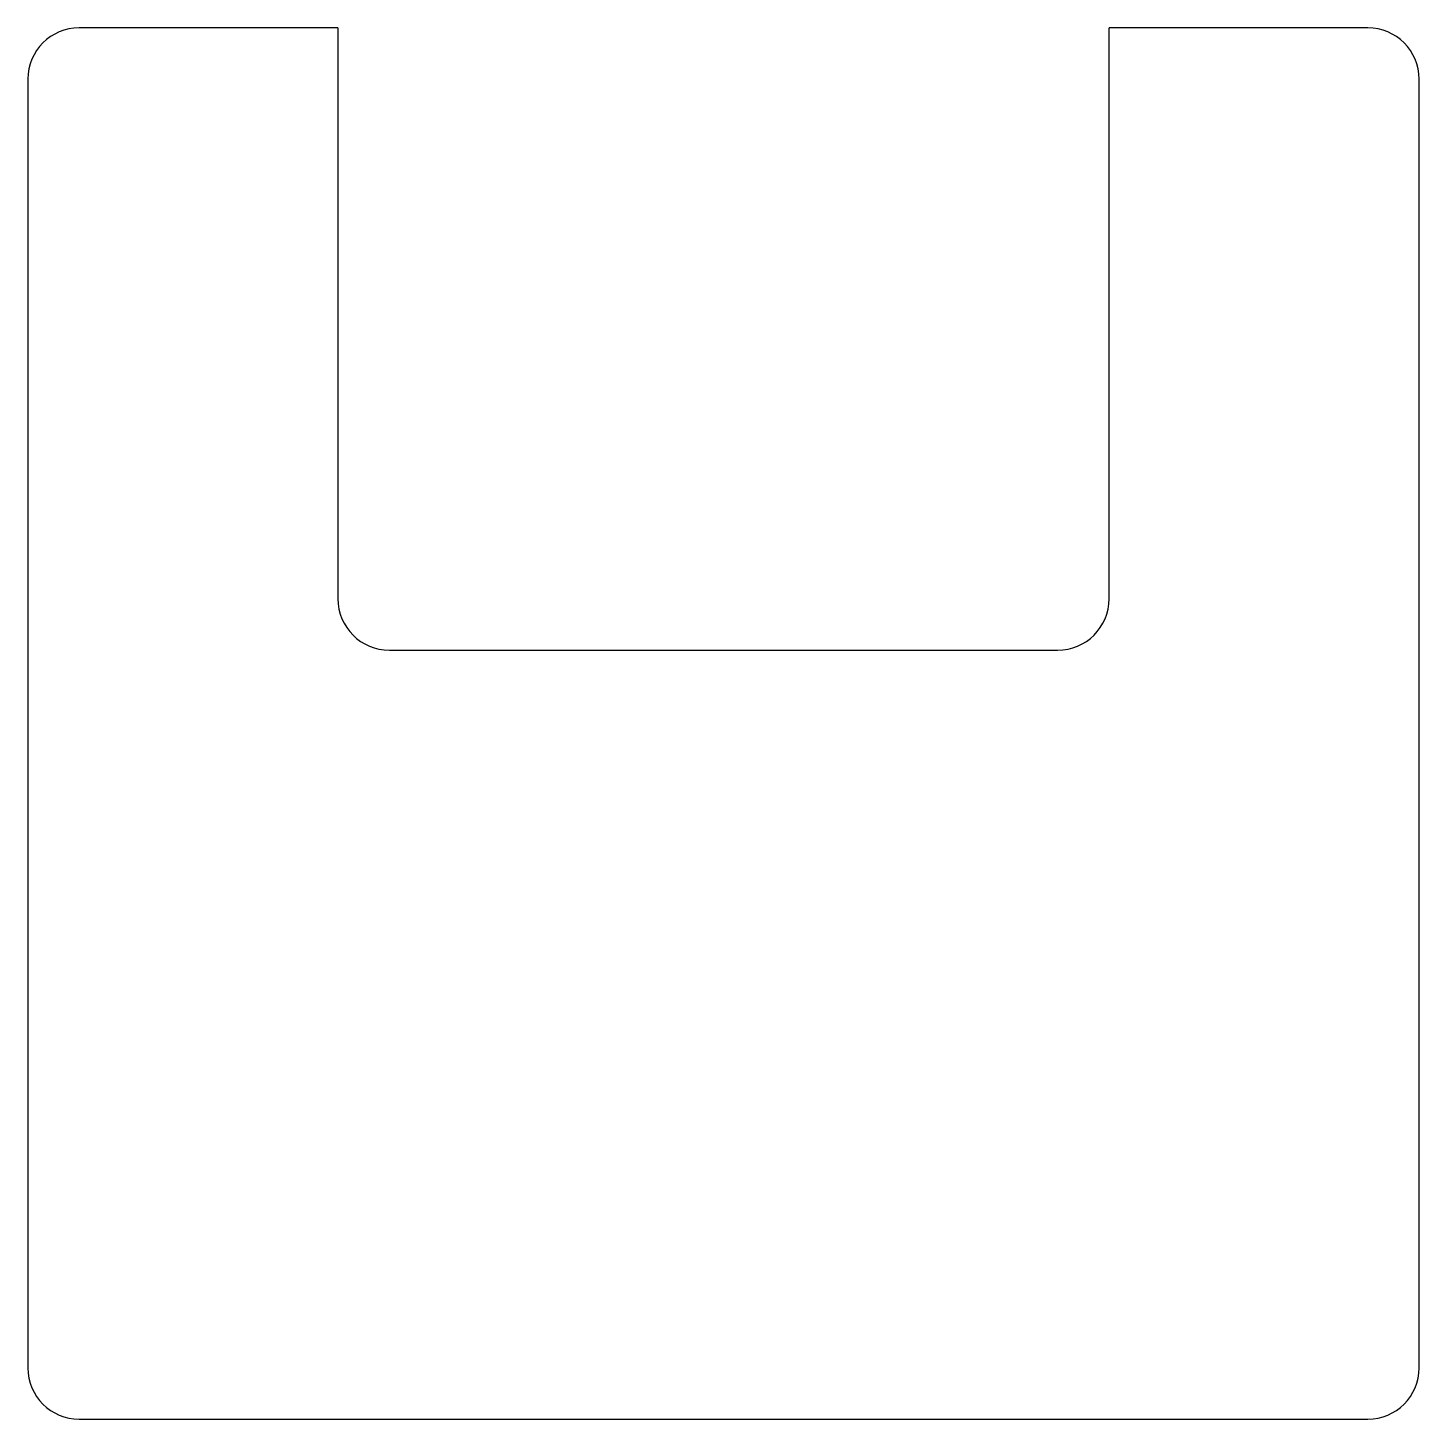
# Model space of a CAD drawing. Header units: millimetres. Extents: x 178.3 to 232.5, y -142.4 to -88.3.
import ezdxf

# ---------------------------------------------------------------- set-up
doc = ezdxf.new("R2010")
doc.units = ezdxf.units.MM

msp = doc.modelspace()

# ---------------------------------------------------------------- linework, layer by layer
for p, q in [((190.389, -88.273), (180.324, -88.273)), ((190.389, -88.273), (190.389, -110.483)), ((230.454, -88.273), (220.389, -88.273)), ((220.389, -110.483), (220.389, -88.273)), ((178.324, -90.273), (178.324, -140.403)), ((232.454, -140.403), (232.454, -90.273)), ((192.389, -112.483), (218.389, -112.483)), ((180.324, -142.403), (230.454, -142.403))]:
    msp.add_line(p, q)
for centre, start, end in [((180.324, -90.273), 90, 180), ((230.454, -90.273), 0, 90), ((192.389, -110.483), 180, 270), ((218.389, -110.483), 270, 360), ((180.324, -140.403), 180, 270), ((230.454, -140.403), 270, 360)]:
    msp.add_arc(centre, 2, start, end)

doc.saveas('drawing.dxf')
